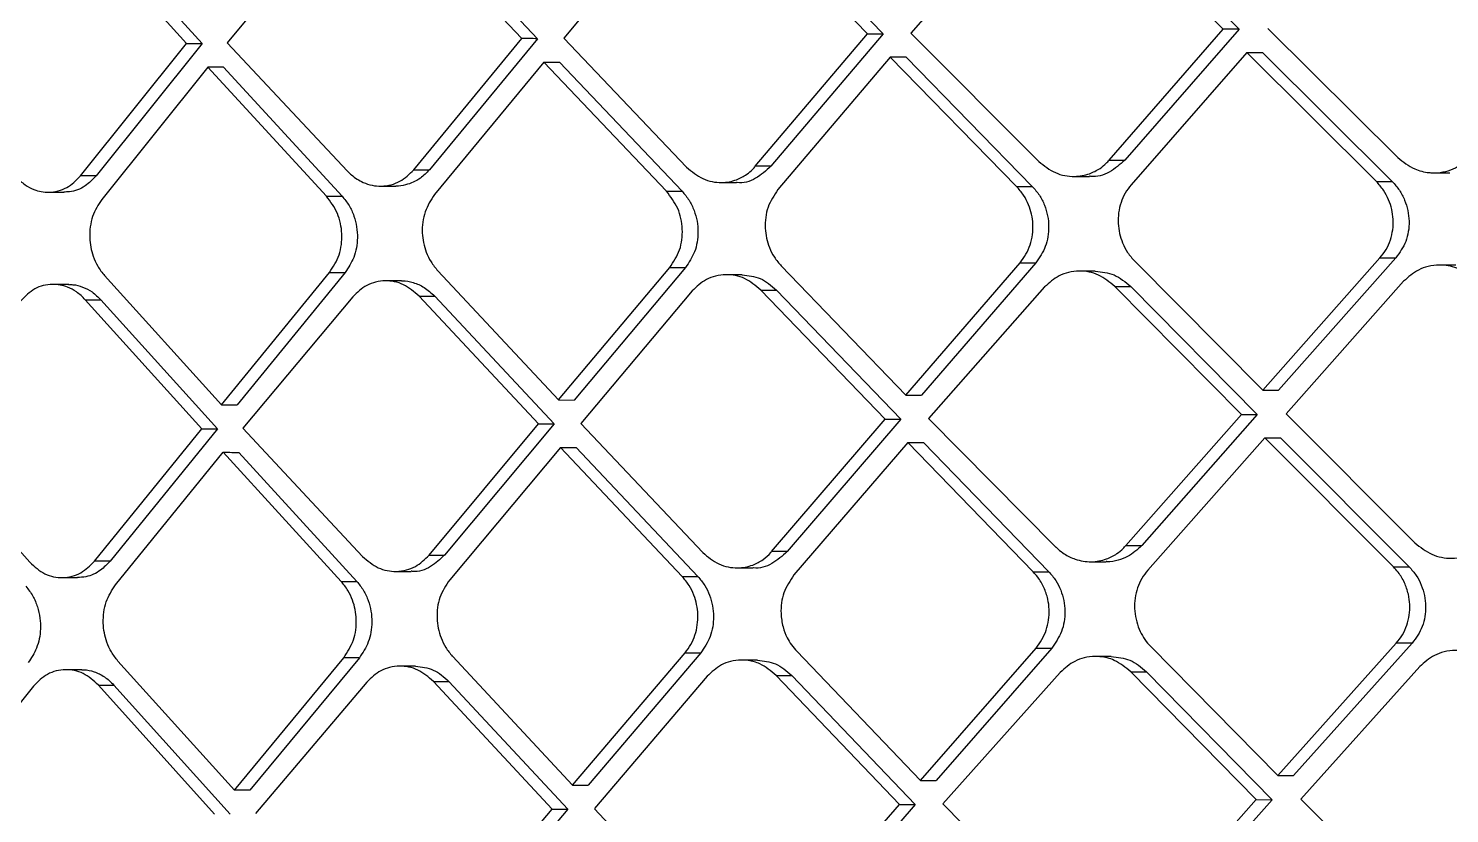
# Model space of a CAD drawing. Extents: x 939 to 1039, y 781 to 934.
# Drawn here: x 1026.984 to 1028.3, y 823.43 to 824.157 of the extents above; entities that cross this region are included whole.
import ezdxf

# ---------------------------------------------------------------- set-up
doc = ezdxf.new("R2010")
doc.units = 0
doc.header["$MEASUREMENT"] = 0
doc.layers.add('1', color=4, linetype='Continuous')

# ---------------------------------------------------------------- blocks, each defined once
blk = doc.blocks.new('Envoy')
at = {"layer": '1', "color": 3, "linetype": 'Continuous', "lineweight": 25}
for p, q in [((88.9278, 25.0966), (88.8259, 24.9739)), ((89.1071, 24.9779), (88.9913, 25.0975)), ((89.0058, 25.0975), (89.1216, 24.9778)), ((89.2534, 25.1003), (89.1472, 24.9784)), ((89.4364, 24.9823), (89.3184, 25.1008)), ((89.3331, 25.1008), (89.4511, 24.9823)), ((88.4766, 24.9689), (88.3683, 25.0885)), ((88.3826, 25.0885), (88.491, 24.9688)), ((88.6146, 25.0913), (88.5143, 24.9694)), ((88.787, 24.9734), (88.6759, 25.0918)), ((88.6903, 25.0918), (88.8015, 24.9733)), ((89.0032, 24.8552), (89.1071, 24.9779)), ((89.1216, 24.9778), (89.0177, 24.8552)), ((89.1071, 24.9779), (89.1216, 24.9778)), ((89.1472, 24.9784), (89.2656, 24.8596)), ((89.3307, 24.8609), (89.4364, 24.9823)), ((89.4511, 24.9823), (89.3453, 24.8608)), ((89.4511, 24.9823), (89.4364, 24.9823)), ((89.4777, 24.9829), (89.598, 24.8633)), ((88.3784, 24.8462), (88.4766, 24.9689)), ((88.491, 24.9688), (88.3928, 24.8462)), ((88.4766, 24.9689), (88.491, 24.9688)), ((88.5143, 24.9694), (88.6256, 24.8507)), ((88.6869, 24.8519), (88.787, 24.9734)), ((88.8015, 24.9733), (88.7014, 24.8519)), ((88.8259, 24.9739), (88.9396, 24.8543)), ((88.8075, 24.9516), (88.7062, 24.829)), ((88.9209, 24.832), (88.8075, 24.9516)), ((88.8075, 24.9516), (88.822, 24.9516)), ((88.822, 24.9516), (88.9354, 24.832)), ((89.1282, 24.9561), (89.0241, 24.8335)), ((89.2451, 24.8365), (89.1282, 24.9561)), ((89.1428, 24.9561), (89.1282, 24.9561)), ((89.1428, 24.9561), (89.2597, 24.8365)), ((89.4582, 24.9606), (89.3512, 24.838)), ((89.5783, 24.841), (89.4582, 24.9606)), ((89.4582, 24.9606), (89.4729, 24.9606)), ((89.4729, 24.9606), (89.593, 24.841)), ((88.4964, 24.9471), (88.398, 24.8245)), ((88.6061, 24.8275), (88.4964, 24.9471)), ((88.5108, 24.9471), (88.4964, 24.9471)), ((88.5108, 24.9471), (88.6205, 24.8275)), ((89.3307, 24.8609), (89.3453, 24.8608)), ((88.3928, 24.8462), (88.3784, 24.8462)), ((88.6869, 24.8519), (88.7014, 24.8519)), ((89.0177, 24.8552), (89.0032, 24.8552)), ((89.298, 24.8458), (89.3127, 24.8457)), ((89.6316, 24.8491), (89.6464, 24.849)), ((88.6561, 24.8368), (88.6704, 24.8368)), ((88.9209, 24.832), (88.9354, 24.832)), ((88.9714, 24.8401), (88.9859, 24.8401)), ((89.2451, 24.8365), (89.2597, 24.8365)), ((89.5783, 24.841), (89.593, 24.841)), ((88.3485, 24.8311), (88.3628, 24.8311)), ((88.6061, 24.8275), (88.6205, 24.8275)), ((89.1425, 24.6431), (89.2483, 24.7658)), ((89.263, 24.7658), (89.1571, 24.6431)), ((89.2483, 24.7658), (89.2629, 24.7658)), ((89.3545, 24.7672), (89.473, 24.6476)), ((89.473, 24.6476), (89.5816, 24.7703)), ((89.5964, 24.7703), (89.4877, 24.6476)), ((89.5816, 24.7703), (89.5963, 24.7703)), ((88.4007, 24.7538), (88.5089, 24.6342)), ((88.5089, 24.6342), (88.609, 24.7568)), ((88.6234, 24.7568), (88.5233, 24.6341)), ((88.609, 24.7568), (88.6234, 24.7568)), ((88.7092, 24.7583), (88.8211, 24.6387)), ((88.8211, 24.6387), (88.924, 24.7613)), ((88.9385, 24.7613), (88.8355, 24.6386)), ((88.924, 24.7613), (88.9385, 24.7613)), ((88.991, 24.7547), (88.9765, 24.7547)), ((89.0272, 24.7628), (89.1425, 24.6431)), ((89.318, 24.758), (89.3034, 24.758)), ((89.6517, 24.7636), (89.637, 24.7636)), ((88.3674, 24.7457), (88.3529, 24.7457)), ((88.6755, 24.749), (88.661, 24.749)), ((88.9447, 24.7396), (88.8415, 24.6169)), ((89.0083, 24.7405), (89.0229, 24.7405)), ((89.1234, 24.6209), (89.0083, 24.7405)), ((89.0229, 24.7405), (89.138, 24.6208)), ((89.2711, 24.7433), (89.1636, 24.6214)), ((89.4533, 24.6253), (89.3362, 24.7438)), ((89.3362, 24.7438), (89.3508, 24.7438)), ((89.3508, 24.7438), (89.468, 24.6253)), ((89.6035, 24.7486), (89.4946, 24.6259)), ((88.4908, 24.6119), (88.3828, 24.7315)), ((88.3972, 24.7315), (88.5052, 24.6119)), ((88.6304, 24.7343), (88.5287, 24.6124)), ((88.6919, 24.7348), (88.7063, 24.7348)), ((88.8024, 24.6164), (88.6919, 24.7348)), ((88.7063, 24.7348), (88.8169, 24.6164)), ((89.473, 24.6476), (89.4877, 24.6476)), ((88.8211, 24.6387), (88.8355, 24.6386)), ((89.1425, 24.6431), (89.1571, 24.6431)), ((89.1636, 24.6214), (89.2812, 24.5026)), ((89.3464, 24.5039), (89.4533, 24.6253)), ((89.468, 24.6253), (89.361, 24.5038)), ((89.4533, 24.6253), (89.468, 24.6253)), ((89.4946, 24.6259), (89.6139, 24.5063)), ((88.2255, 24.6079), (88.3313, 24.4883)), ((88.3913, 24.4892), (88.4908, 24.6119)), ((88.5052, 24.6119), (88.4057, 24.4892)), ((88.4908, 24.6119), (88.5052, 24.6119)), ((88.5287, 24.6124), (88.6395, 24.4937)), ((88.7011, 24.4949), (88.8024, 24.6164)), ((88.8169, 24.6164), (88.7155, 24.4949)), ((88.8024, 24.6164), (88.8169, 24.6164)), ((88.9545, 24.4973), (88.8415, 24.6169)), ((89.0182, 24.4982), (89.1234, 24.6209)), ((89.138, 24.6208), (89.0327, 24.4982)), ((89.1234, 24.6209), (89.1379, 24.6208)), ((88.8228, 24.5947), (88.7202, 24.472)), ((88.9355, 24.475), (88.8228, 24.5947)), ((88.8228, 24.5947), (88.8373, 24.5946)), ((88.8373, 24.5946), (88.95, 24.475)), ((89.1444, 24.5991), (89.039, 24.4765)), ((89.2604, 24.4795), (89.1444, 24.5991)), ((89.1444, 24.5991), (89.1589, 24.5991)), ((89.1589, 24.5991), (89.275, 24.4795)), ((89.4749, 24.6036), (89.3667, 24.481)), ((89.4749, 24.6036), (89.4896, 24.6036)), ((89.594, 24.484), (89.4749, 24.6036)), ((89.4896, 24.6036), (89.6087, 24.484)), ((88.4108, 24.4675), (88.5105, 24.5902)), ((88.6197, 24.4705), (88.5105, 24.5902)), ((88.5249, 24.5901), (88.6342, 24.4705)), ((89.3464, 24.5039), (89.361, 24.5038)), ((88.7011, 24.4949), (88.7155, 24.4949)), ((89.0328, 24.4982), (89.0182, 24.4982)), ((88.4057, 24.4892), (88.3913, 24.4892)), ((88.67, 24.4798), (88.6844, 24.4798)), ((88.9862, 24.4831), (89.0008, 24.4831)), ((89.2604, 24.4795), (89.275, 24.4795)), ((89.3135, 24.4888), (89.3281, 24.4888)), ((89.594, 24.484), (89.6087, 24.484)), ((88.3612, 24.4741), (88.3755, 24.4741)), ((88.6197, 24.4705), (88.6342, 24.4705)), ((88.9355, 24.475), (88.95, 24.475)), ((89.4869, 24.2906), (89.5967, 24.4133)), ((89.6114, 24.4133), (89.5016, 24.2906)), ((89.6114, 24.4133), (89.5967, 24.4133)), ((88.5208, 24.2772), (88.6221, 24.3998)), ((88.6366, 24.3998), (88.5352, 24.2772)), ((88.6365, 24.3998), (88.6221, 24.3998)), ((88.7227, 24.4013), (88.8339, 24.2817)), ((88.8339, 24.2817), (88.9381, 24.4043)), ((88.9526, 24.4043), (88.8484, 24.2817)), ((88.9381, 24.4043), (88.9526, 24.4043)), ((89.0051, 24.3977), (88.9906, 24.3977)), ((89.0416, 24.4058), (89.1561, 24.2862)), ((89.1561, 24.2862), (89.2631, 24.4088)), ((89.2777, 24.4088), (89.1706, 24.2861)), ((89.2631, 24.4088), (89.2777, 24.4088)), ((89.3328, 24.401), (89.3181, 24.401)), ((89.3694, 24.4103), (89.4869, 24.2906)), ((88.3795, 24.3887), (88.365, 24.3887)), ((88.5208, 24.2772), (88.413, 24.3968)), ((88.6886, 24.392), (88.6742, 24.3921)), ((89.2856, 24.3863), (89.1769, 24.2644)), ((89.3508, 24.3868), (89.3655, 24.3868)), ((89.4671, 24.2684), (89.3508, 24.3868)), ((89.3655, 24.3868), (89.4817, 24.2683)), ((89.6184, 24.3916), (89.5084, 24.2689)), ((88.3349, 24.3736), (88.2362, 24.2509)), ((88.5024, 24.2549), (88.3949, 24.3745)), ((88.3949, 24.3745), (88.4093, 24.3745)), ((88.4093, 24.3745), (88.5168, 24.2549)), ((88.6434, 24.3773), (88.5405, 24.2555)), ((88.7051, 24.3779), (88.7195, 24.3778)), ((88.815, 24.2594), (88.7051, 24.3779)), ((88.7195, 24.3778), (88.8295, 24.2594)), ((88.9586, 24.3826), (88.8542, 24.26)), ((89.0224, 24.3835), (89.037, 24.3835)), ((89.1367, 24.2639), (89.0224, 24.3835)), ((89.037, 24.3835), (89.1513, 24.2639)), ((89.4869, 24.2906), (89.5016, 24.2906)), ((88.5352, 24.2772), (88.5208, 24.2772)), ((89.359, 24.1469), (89.4671, 24.2684)), ((89.4817, 24.2683), (89.3736, 24.1469)), ((89.4671, 24.2684), (89.4817, 24.2683)), ((89.5084, 24.2689), (89.6267, 24.1493)), ((88.7125, 24.1379), (88.815, 24.2594)), ((88.8295, 24.2594), (88.7269, 24.1379)), ((88.815, 24.2594), (88.8295, 24.2594)), ((88.8542, 24.2599), (88.9665, 24.1403)), ((89.0303, 24.1412), (89.1367, 24.2639)), ((89.1513, 24.2639), (89.0449, 24.1412)), ((89.1367, 24.2639), (89.1512, 24.2639)), ((89.1769, 24.2644), (89.2937, 24.1457))]:
    blk.add_line(p, q, dxfattribs=at)
for points, knots in [([(88.8014, 24.9733), (88.7988, 24.9734), (88.7939, 24.9734), (88.7891, 24.9734), (88.787, 24.9734)], [0, 0, 0, 0, 0.559991, 1, 1, 1, 1]), ([(89.2656, 24.8596), (89.2706, 24.8557), (89.2805, 24.8478), (89.2975, 24.8448), (89.3118, 24.8473), (89.3215, 24.8523), (89.3275, 24.857), (89.3299, 24.8599), (89.3307, 24.8608)], [0, 0, 0, 0, 0.249291, 0.49835, 0.695544, 0.84488, 0.946284, 1, 1, 1, 1]), ([(89.3453, 24.8608), (89.3408, 24.8568), (89.3318, 24.8489), (89.3192, 24.8447), (89.3131, 24.8459), (89.3127, 24.846)], [0, 0, 0, 0, 0.48994, 0.96936, 1, 1, 1, 1]), ([(89.598, 24.8633), (89.6031, 24.8592), (89.6118, 24.8523), (89.6237, 24.8495), (89.6298, 24.8491), (89.6315, 24.8491), (89.6355, 24.8491), (89.6423, 24.85), (89.6541, 24.8541), (89.6609, 24.8603), (89.6652, 24.8641)], [0, 0, 0, 0, 0.248799, 0.431504, 0.479739, 0.496902, 0.499051, 0.641929, 0.773156, 1, 1, 1, 1]), ([(88.3187, 24.8453), (88.3214, 24.8427), (88.3264, 24.8378), (88.3367, 24.8325), (88.3473, 24.8305), (88.3576, 24.832), (88.3682, 24.8359), (88.3744, 24.8421), (88.3784, 24.8462)], [0, 0, 0, 0, 0.15445, 0.289425, 0.500298, 0.631901, 0.759197, 1, 1, 1, 1]), ([(88.3928, 24.8462), (88.3896, 24.8429), (88.3825, 24.8356), (88.3715, 24.8313), (88.3646, 24.8313), (88.3628, 24.8313)], [0, 0, 0, 0, 0.385279, 0.840714, 1, 1, 1, 1]), ([(88.6256, 24.8506), (88.6256, 24.8506), (88.6257, 24.8505), (88.626, 24.8502), (88.6272, 24.849), (88.6315, 24.845), (88.6412, 24.8387), (88.6543, 24.836), (88.6659, 24.8377), (88.6766, 24.8418), (88.6829, 24.8479), (88.6869, 24.8519)], [0, 0, 0, 0, 0.002164, 0.006171, 0.019533, 0.067876, 0.250475, 0.499742, 0.635762, 0.764634, 1, 1, 1, 1]), ([(88.7014, 24.8519), (88.6988, 24.8491), (88.6924, 24.8425), (88.6814, 24.8381), (88.6734, 24.8364), (88.6704, 24.8368), (88.6704, 24.8368)], [0, 0, 0, 0, 0.30934, 0.737533, 0.997401, 1, 1, 1, 1]), ([(88.9396, 24.8543), (88.9444, 24.8503), (88.9541, 24.8423), (88.9708, 24.8391), (88.9849, 24.8417), (88.9944, 24.8468), (89.0002, 24.8515), (89.0024, 24.8543), (89.0032, 24.8552)], [0, 0, 0, 0, 0.249448, 0.498607, 0.699187, 0.849659, 0.949873, 1, 1, 1, 1]), ([(89.0177, 24.8552), (89.0132, 24.8511), (89.0043, 24.8431), (88.992, 24.8389), (88.9861, 24.8402), (88.9859, 24.8402)], [0, 0, 0, 0, 0.497026, 0.983349, 1, 1, 1, 1]), ([(88.924, 24.7613), (88.9275, 24.7666), (88.9344, 24.777), (88.9366, 24.797), (88.9326, 24.8168), (88.9248, 24.8269), (88.9209, 24.832)], [0, 0, 0, 0, 0.250637, 0.500164, 0.749826, 1, 1, 1, 1]), ([(88.9354, 24.832), (88.9377, 24.8293), (88.9421, 24.824), (88.9467, 24.8145), (88.9495, 24.8045), (88.9506, 24.7914), (88.9482, 24.7756), (88.9417, 24.766), (88.9385, 24.7613)], [0, 0, 0, 0, 0.139538, 0.274863, 0.406044, 0.533129, 0.774224, 1, 1, 1, 1]), ([(89.024, 24.8335), (89.0206, 24.8283), (89.0136, 24.8178), (89.0114, 24.7981), (89.0148, 24.7822), (89.0206, 24.7705), (89.025, 24.7654), (89.0272, 24.7628)], [0, 0, 0, 0, 0.248752, 0.499576, 0.73395, 0.863091, 1, 1, 1, 1]), ([(89.2483, 24.7658), (89.2503, 24.7683), (89.2541, 24.7733), (89.2592, 24.7851), (89.2614, 24.8012), (89.2577, 24.8171), (89.2518, 24.8287), (89.2474, 24.8339), (89.2451, 24.8365)], [0, 0, 0, 0, 0.126755, 0.252486, 0.500324, 0.732705, 0.862067, 1, 1, 1, 1]), ([(89.2597, 24.8365), (89.262, 24.8339), (89.2665, 24.8287), (89.2712, 24.8193), (89.2741, 24.8094), (89.2754, 24.7964), (89.273, 24.7804), (89.2663, 24.7706), (89.263, 24.7658)], [0, 0, 0, 0, 0.137075, 0.27056, 0.400531, 0.527133, 0.769504, 1, 1, 1, 1]), ([(89.3512, 24.838), (89.3492, 24.8355), (89.3454, 24.8305), (89.3416, 24.8216), (89.3393, 24.8121), (89.3388, 24.7993), (89.3418, 24.7865), (89.3477, 24.7749), (89.3522, 24.7698), (89.3545, 24.7672)], [0, 0, 0, 0, 0.125676, 0.250956, 0.376012, 0.501076, 0.735984, 0.864428, 1, 1, 1, 1]), ([(89.5816, 24.7703), (89.5836, 24.7728), (89.5876, 24.7778), (89.5915, 24.7868), (89.5937, 24.7963), (89.5942, 24.809), (89.5912, 24.8217), (89.5851, 24.8333), (89.5806, 24.8384), (89.5783, 24.841)], [0, 0, 0, 0, 0.127395, 0.25322, 0.377725, 0.501189, 0.734704, 0.863426, 1, 1, 1, 1]), ([(89.593, 24.841), (89.5953, 24.8384), (89.5999, 24.8332), (89.6047, 24.824), (89.6077, 24.8142), (89.6091, 24.8012), (89.6068, 24.785), (89.5998, 24.7751), (89.5964, 24.7703)], [0, 0, 0, 0, 0.13565, 0.267949, 0.397116, 0.523319, 0.766371, 1, 1, 1, 1]), ([(88.398, 24.8245), (88.3948, 24.8195), (88.3899, 24.8118), (88.3871, 24.7991), (88.3865, 24.7866), (88.3889, 24.7739), (88.3941, 24.762), (88.3984, 24.7566), (88.4007, 24.7538)], [0, 0, 0, 0, 0.240795, 0.368149, 0.499784, 0.721255, 0.853577, 1, 1, 1, 1]), ([(88.609, 24.7568), (88.6124, 24.762), (88.6191, 24.7725), (88.6213, 24.7924), (88.6174, 24.8122), (88.6099, 24.8224), (88.6061, 24.8275)], [0, 0, 0, 0, 0.248746, 0.499987, 0.749888, 1, 1, 1, 1]), ([(88.6205, 24.8275), (88.6228, 24.8247), (88.6273, 24.8192), (88.6317, 24.8093), (88.6343, 24.7991), (88.6352, 24.786), (88.6326, 24.7706), (88.6264, 24.7613), (88.6234, 24.7568)], [0, 0, 0, 0, 0.1447, 0.283787, 0.417304, 0.545212, 0.783443, 1, 1, 1, 1]), ([(88.7062, 24.829), (88.7028, 24.8238), (88.6978, 24.8161), (88.695, 24.8033), (88.6944, 24.7907), (88.6971, 24.7779), (88.7027, 24.7662), (88.707, 24.761), (88.7092, 24.7583)], [0, 0, 0, 0, 0.246053, 0.372169, 0.500012, 0.731441, 0.861192, 1, 1, 1, 1]), ([(89.0083, 24.7405), (89.0035, 24.7445), (88.9939, 24.7525), (88.9785, 24.7554), (88.9666, 24.7538), (88.9553, 24.7497), (88.9489, 24.7436), (88.9447, 24.7396)], [0, 0, 0, 0, 0.249568, 0.499067, 0.636259, 0.765629, 1, 1, 1, 1]), ([(88.991, 24.7545), (88.9967, 24.7539), (89.0085, 24.7528), (89.018, 24.7446), (89.0229, 24.7405)], [0, 0, 0, 0, 0.488906, 1, 1, 1, 1]), ([(89.3362, 24.7438), (89.3313, 24.7478), (89.3215, 24.7558), (89.3057, 24.7587), (89.2934, 24.7572), (89.2819, 24.7532), (89.2753, 24.7471), (89.2711, 24.7433)], [0, 0, 0, 0, 0.249343, 0.498901, 0.638609, 0.768839, 1, 1, 1, 1]), ([(89.318, 24.7579), (89.324, 24.7573), (89.3361, 24.7561), (89.3459, 24.7479), (89.3508, 24.7438)], [0, 0, 0, 0, 0.492076, 1, 1, 1, 1]), ([(89.6706, 24.7494), (89.6656, 24.7535), (89.656, 24.761), (89.6434, 24.7635), (89.6338, 24.7637), (89.6264, 24.7627), (89.6146, 24.7586), (89.6078, 24.7525), (89.6035, 24.7486)], [0, 0, 0, 0, 0.248939, 0.469987, 0.498882, 0.640467, 0.7713, 1, 1, 1, 1]), ([(88.3828, 24.7315), (88.3802, 24.7341), (88.3752, 24.7389), (88.3648, 24.7443), (88.3542, 24.7463), (88.3439, 24.7449), (88.3333, 24.741), (88.3271, 24.7347), (88.323, 24.7306)], [0, 0, 0, 0, 0.152676, 0.287073, 0.500272, 0.628998, 0.755356, 1, 1, 1, 1]), ([(88.3674, 24.7454), (88.3687, 24.7455), (88.373, 24.7456), (88.3805, 24.7435), (88.3895, 24.7391), (88.3946, 24.734), (88.3972, 24.7315)], [0, 0, 0, 0, 0.122115, 0.399417, 0.692039, 1, 1, 1, 1]), ([(88.6919, 24.7348), (88.6872, 24.7388), (88.678, 24.7468), (88.6632, 24.7497), (88.6517, 24.7482), (88.6408, 24.7443), (88.6345, 24.7382), (88.6304, 24.7343)], [0, 0, 0, 0, 0.249816, 0.499308, 0.633413, 0.761714, 1, 1, 1, 1]), ([(88.6755, 24.7489), (88.6759, 24.7489), (88.6795, 24.7493), (88.6868, 24.7476), (88.6972, 24.7433), (88.7032, 24.7377), (88.7063, 24.7348)], [0, 0, 0, 0, 0.030024, 0.325181, 0.648497, 1, 1, 1, 1]), ([(88.3828, 24.7315), (88.3855, 24.7315), (88.3903, 24.7315), (88.3951, 24.7315), (88.3972, 24.7315)], [0, 0, 0, 0, 0.559981, 1, 1, 1, 1]), ([(88.5089, 24.6342), (88.5116, 24.6342), (88.5164, 24.6341), (88.5212, 24.6341), (88.5233, 24.6341)], [0, 0, 0, 0, 0.559977, 1, 1, 1, 1]), ([(88.5105, 24.5902), (88.5132, 24.5902), (88.518, 24.5901), (88.5228, 24.5901), (88.5249, 24.5901)], [0, 0, 0, 0, 0.560031, 1, 1, 1, 1]), ([(89.2812, 24.5026), (89.2813, 24.5026), (89.2815, 24.5023), (89.2823, 24.5016), (89.2848, 24.4993), (89.2903, 24.4951), (89.3005, 24.4901), (89.314, 24.4879), (89.3274, 24.4904), (89.3372, 24.4954), (89.3432, 24.5001), (89.3456, 24.5029), (89.3464, 24.5039)], [0, 0, 0, 0, 0.005019, 0.013568, 0.041141, 0.138199, 0.291003, 0.499289, 0.69771, 0.847343, 0.948049, 1, 1, 1, 1]), ([(89.361, 24.5038), (89.3569, 24.5), (89.3503, 24.4939), (89.339, 24.49), (89.3321, 24.4882), (89.3284, 24.4889), (89.3282, 24.4889)], [0, 0, 0, 0, 0.440709, 0.697259, 0.977419, 1, 1, 1, 1]), ([(89.6139, 24.5063), (89.619, 24.5023), (89.6291, 24.4942), (89.6454, 24.4913), (89.6583, 24.493), (89.6701, 24.4972), (89.6769, 24.5033), (89.6811, 24.5072)], [0, 0, 0, 0, 0.249014, 0.498629, 0.643791, 0.775835, 1, 1, 1, 1]), ([(88.6395, 24.4937), (88.6441, 24.4897), (88.6534, 24.4818), (88.6683, 24.4791), (88.68, 24.4808), (88.6908, 24.4849), (88.6971, 24.491), (88.7011, 24.4949)], [0, 0, 0, 0, 0.249718, 0.499214, 0.638352, 0.768338, 1, 1, 1, 1]), ([(88.7155, 24.4949), (88.7114, 24.4911), (88.7029, 24.4832), (88.691, 24.4787), (88.6849, 24.48), (88.6845, 24.4801)], [0, 0, 0, 0, 0.462292, 0.963949, 1, 1, 1, 1]), ([(88.9545, 24.4973), (88.9593, 24.4933), (88.9689, 24.4853), (88.9857, 24.4821), (88.9999, 24.4847), (89.0101, 24.4902), (89.0159, 24.4951), (89.018, 24.4979), (89.0182, 24.4982)], [0, 0, 0, 0, 0.249393, 0.4987, 0.700704, 0.851672, 0.981977, 1, 1, 1, 1]), ([(89.0328, 24.4982), (89.0282, 24.4942), (89.0193, 24.4862), (89.007, 24.482), (89.001, 24.4832), (89.0008, 24.4833)], [0, 0, 0, 0, 0.49371, 0.97967, 1, 1, 1, 1]), ([(88.3313, 24.4883), (88.3358, 24.4843), (88.3448, 24.4762), (88.3593, 24.4734), (88.3705, 24.475), (88.3811, 24.4791), (88.3873, 24.4852), (88.3913, 24.4892)], [0, 0, 0, 0, 0.249901, 0.499431, 0.634661, 0.763342, 1, 1, 1, 1]), ([(88.4057, 24.4892), (88.4029, 24.4863), (88.3965, 24.4796), (88.3856, 24.4747), (88.3781, 24.4743), (88.3755, 24.4742)], [0, 0, 0, 0, 0.331305, 0.768654, 1, 1, 1, 1]), ([(89.039, 24.4765), (89.0354, 24.4713), (89.0284, 24.4608), (89.0262, 24.4431), (89.0284, 24.4289), (89.0327, 24.4165), (89.0383, 24.4098), (89.0416, 24.4058)], [0, 0, 0, 0, 0.250303, 0.499323, 0.659954, 0.796994, 1, 1, 1, 1]), ([(89.2631, 24.4088), (89.265, 24.4113), (89.2689, 24.4164), (89.2741, 24.4282), (89.276, 24.4413), (89.2742, 24.4547), (89.2707, 24.4651), (89.2659, 24.4736), (89.2619, 24.4779), (89.2604, 24.4795)], [0, 0, 0, 0, 0.127717, 0.253681, 0.499822, 0.623599, 0.767436, 0.914543, 1, 1, 1, 1]), ([(89.275, 24.4795), (89.2772, 24.4769), (89.2817, 24.4718), (89.2862, 24.4626), (89.2891, 24.4529), (89.2904, 24.4398), (89.288, 24.4236), (89.2811, 24.4137), (89.2777, 24.4088)], [0, 0, 0, 0, 0.134339, 0.265846, 0.394638, 0.520824, 0.764754, 1, 1, 1, 1]), ([(89.3667, 24.481), (89.3647, 24.4785), (89.3608, 24.4735), (89.3556, 24.4617), (89.3532, 24.4452), (89.3576, 24.4264), (89.3643, 24.4152), (89.3689, 24.4107), (89.3694, 24.4103)], [0, 0, 0, 0, 0.127005, 0.252981, 0.500816, 0.750404, 0.973469, 1, 1, 1, 1]), ([(89.5967, 24.4133), (89.5987, 24.4158), (89.6027, 24.4209), (89.608, 24.4327), (89.61, 24.4459), (89.6081, 24.4593), (89.6045, 24.4696), (89.5996, 24.478), (89.5955, 24.4824), (89.594, 24.484)], [0, 0, 0, 0, 0.128338, 0.2545, 0.499982, 0.623901, 0.767102, 0.913539, 1, 1, 1, 1]), ([(89.6087, 24.484), (89.611, 24.4814), (89.6155, 24.4764), (89.6201, 24.4672), (89.6231, 24.4576), (89.6245, 24.4445), (89.6221, 24.4282), (89.615, 24.4182), (89.6114, 24.4133)], [0, 0, 0, 0, 0.133336, 0.264045, 0.392215, 0.518104, 0.762437, 1, 1, 1, 1]), ([(88.3278, 24.466), (88.3301, 24.4631), (88.3345, 24.4574), (88.3387, 24.4472), (88.3411, 24.4368), (88.3416, 24.4237), (88.3388, 24.4087), (88.3328, 24.3996), (88.33, 24.3953)], [0, 0, 0, 0, 0.149792, 0.29255, 0.428306, 0.557014, 0.792385, 1, 1, 1, 1]), ([(88.413, 24.3968), (88.4109, 24.3995), (88.4068, 24.4047), (88.4015, 24.4164), (88.399, 24.4293), (88.3997, 24.442), (88.4025, 24.4547), (88.4075, 24.4624), (88.4108, 24.4675)], [0, 0, 0, 0, 0.138948, 0.268794, 0.500156, 0.629166, 0.755757, 1, 1, 1, 1]), ([(88.6221, 24.3998), (88.6255, 24.4051), (88.6323, 24.4155), (88.6347, 24.435), (88.6316, 24.4508), (88.6262, 24.4626), (88.622, 24.4678), (88.6197, 24.4706)], [0, 0, 0, 0, 0.250677, 0.49926, 0.728465, 0.859049, 1, 1, 1, 1]), ([(88.6342, 24.4705), (88.6364, 24.4678), (88.6407, 24.4625), (88.645, 24.4529), (88.6476, 24.443), (88.6486, 24.4299), (88.6461, 24.4142), (88.6397, 24.4045), (88.6366, 24.3998)], [0, 0, 0, 0, 0.13933, 0.274556, 0.405747, 0.53291, 0.774193, 1, 1, 1, 1]), ([(88.7202, 24.472), (88.7168, 24.4668), (88.7099, 24.4564), (88.7075, 24.4367), (88.7107, 24.4207), (88.7163, 24.409), (88.7205, 24.4039), (88.7226, 24.4013)], [0, 0, 0, 0, 0.249161, 0.499395, 0.735133, 0.864042, 1, 1, 1, 1]), ([(88.9381, 24.4043), (88.94, 24.4068), (88.9438, 24.4119), (88.9488, 24.4236), (88.9511, 24.4396), (88.9477, 24.4555), (88.9421, 24.4672), (88.9378, 24.4724), (88.9355, 24.475)], [0, 0, 0, 0, 0.12713, 0.252971, 0.500104, 0.733111, 0.862424, 1, 1, 1, 1]), ([(88.9501, 24.475), (88.9523, 24.4724), (88.9566, 24.4672), (88.9611, 24.4579), (88.9638, 24.4481), (88.965, 24.435), (88.9626, 24.419), (88.9559, 24.4091), (88.9526, 24.4043)], [0, 0, 0, 0, 0.135957, 0.268744, 0.398391, 0.52497, 0.768061, 1, 1, 1, 1]), ([(89.0224, 24.3835), (89.0176, 24.3875), (89.0098, 24.3941), (88.9982, 24.3973), (88.989, 24.398), (88.9805, 24.3968), (88.9693, 24.3927), (88.9628, 24.3865), (88.9586, 24.3826)], [0, 0, 0, 0, 0.249311, 0.406205, 0.499642, 0.639116, 0.769131, 1, 1, 1, 1]), ([(89.0051, 24.3975), (89.0109, 24.3969), (89.0227, 24.3958), (89.0321, 24.3877), (89.037, 24.3835)], [0, 0, 0, 0, 0.487304, 1, 1, 1, 1]), ([(89.3508, 24.3868), (89.346, 24.3908), (89.3374, 24.3979), (89.3258, 24.4006), (89.3199, 24.401), (89.3184, 24.401), (89.318, 24.401), (89.3179, 24.401), (89.3144, 24.401), (89.308, 24.4002), (89.2965, 24.3961), (89.2898, 24.3901), (89.2856, 24.3863)], [0, 0, 0, 0, 0.249108, 0.435293, 0.482647, 0.494835, 0.49806, 0.499202, 0.499363, 0.641206, 0.772051, 1, 1, 1, 1]), ([(89.3327, 24.4009), (89.3387, 24.4003), (89.3508, 24.3991), (89.3605, 24.391), (89.3655, 24.3868)], [0, 0, 0, 0, 0.491054, 1, 1, 1, 1]), ([(89.6856, 24.3925), (89.6805, 24.3965), (89.6704, 24.4045), (89.6541, 24.4074), (89.6413, 24.4057), (89.6295, 24.4015), (89.6227, 24.3954), (89.6184, 24.3916)], [0, 0, 0, 0, 0.249038, 0.498753, 0.642379, 0.773958, 1, 1, 1, 1]), ([(88.3949, 24.3745), (88.3904, 24.3785), (88.3814, 24.3866), (88.367, 24.3894), (88.3558, 24.3879), (88.3452, 24.3839), (88.3389, 24.3777), (88.3349, 24.3736)], [0, 0, 0, 0, 0.2499006, 0.4994264, 0.6311622, 0.758683, 1, 1, 1, 1]), ([(88.3795, 24.3885), (88.3802, 24.3885), (88.384, 24.3889), (88.3913, 24.387), (88.4009, 24.3826), (88.4065, 24.3773), (88.4093, 24.3745)], [0, 0, 0, 0, 0.066313, 0.354896, 0.666097, 1, 1, 1, 1]), ([(88.7051, 24.3779), (88.7005, 24.3819), (88.6912, 24.3899), (88.6763, 24.3927), (88.6647, 24.3912), (88.6539, 24.3873), (88.6475, 24.3812), (88.6434, 24.3773)], [0, 0, 0, 0, 0.249782, 0.499288, 0.636041, 0.765202, 1, 1, 1, 1]), ([(88.6886, 24.3919), (88.6942, 24.3913), (88.7057, 24.3901), (88.7149, 24.382), (88.7195, 24.3778)], [0, 0, 0, 0, 0.493114, 1, 1, 1, 1]), ([(88.8339, 24.2817), (88.8366, 24.2817), (88.8414, 24.2817), (88.8462, 24.2817), (88.8484, 24.2817)], [0, 0, 0, 0, 0.5599961, 1, 1, 1, 1]), ([(89.1561, 24.2862), (89.1588, 24.2862), (89.1636, 24.2861), (89.1685, 24.2861), (89.1706, 24.2861)], [0, 0, 0, 0, 0.560034, 1, 1, 1, 1])]:
    blk.add_open_spline(points, degree=3, knots=knots, dxfattribs=at)

msp = doc.modelspace()

# ---------------------------------------------------------------- block references
at = {"layer": '1'}
msp.add_blockref('Envoy', (938.6538, 799.1744), dxfattribs=at)

doc.saveas('drawing.dxf')
